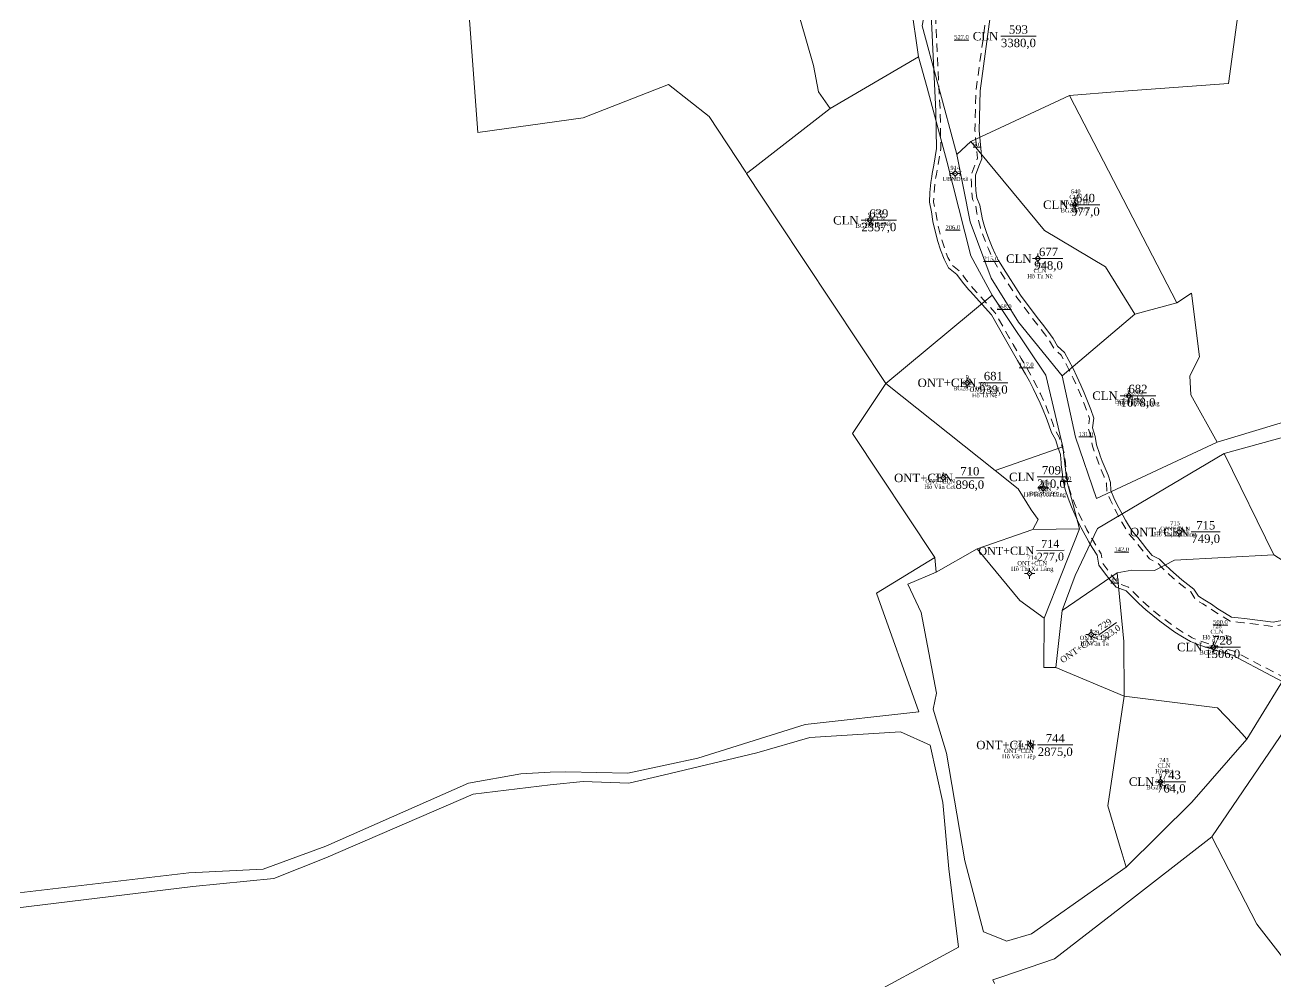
# Model space of a CAD drawing. Header units: metres. Extents: x 542180 to 550635, y 1840441 to 1846931.
# Drawn here: x 546022.3 to 546319.3, y 1842179.2 to 1842406.5 of the extents above; entities that cross this region are included whole.
import ezdxf
from ezdxf.enums import TextEntityAlignment as Align

# ---------------------------------------------------------------- set-up
doc = ezdxf.new("R2010")
doc.units = ezdxf.units.M
doc.header["$MEASUREMENT"] = 0
doc.linetypes.add('DGN Style 2', pattern=[3.355162, 2.013097, -1.342065])
for name, color, linetype, lineweight in [('Level 10', 7, 'Continuous', 0), ('Level 11', 7, 'Continuous', 0), ('Level 13', 7, 'Continuous', 0), ('Level 15', 7, 'Continuous', 0), ('Level 19', 7, 'Continuous', 0), ('Level 2', 7, 'Continuous', 0), ('Level 30', 7, 'Continuous', 0), ('Level 4', 7, 'Continuous', 0), ('Level 5', 7, 'Continuous', 0), ('Level 6', 7, 'Continuous', 0)]:
    doc.layers.add(name, color=color, linetype=linetype, lineweight=lineweight)
doc.styles.add('Style-Times New Roman', font='times.ttf')

# ---------------------------------------------------------------- blocks, each defined once
blk = doc.blocks.new('CENTRD')
at = {"layer": 'Level 11', "linetype": 'Continuous', "lineweight": 0}
h = blk.add_hatch(color=1, dxfattribs=at)
edge = h.paths.add_edge_path()
edge.add_arc((0, 0), 1.5, 0, 360)
at = {"layer": 'Level 11', "color": 1, "linetype": 'Continuous', "lineweight": 0}
for p, q in [((-6.25, 0), (-12.5, 0)), ((0, 6.25), (-6.25, 0)), ((-6.25, 0), (0, -6.25)), ((0, 12.5), (0, 6.25)), ((6.25, 0), (0, 6.25)), ((0, -6.25), (6.25, 0)), ((12.5, 0), (6.25, 0)), ((0, -6.25), (0, -12.5))]:
    blk.add_line(p, q, dxfattribs=at)
blk = doc.blocks.new('N_THUA_53')
at = {"layer": 'Level 13', "color": 1, "linetype": 'Continuous', "lineweight": 0}
blk.add_line((-2.042545, 0), (6.367455, 0), dxfattribs=at)
at = {"layer": 'Level 13', "color": 5, "linetype": 'Continuous', "lineweight": 0, "style": 'Style-Times New Roman'}
blk.add_text('593', height=2, dxfattribs=at).set_placement((2.162455, 1.6), align=Align.MIDDLE_CENTER)
at = {"layer": 'Level 2', "color": 3, "linetype": 'Continuous', "lineweight": 0, "style": 'Style-Times New Roman'}
blk.add_text('CLN', height=2, dxfattribs=at).set_placement((-2.642545, 0), align=Align.MIDDLE_RIGHT)
at = {"layer": 'Level 4', "color": 1, "linetype": 'Continuous', "lineweight": 0, "style": 'Style-Times New Roman'}
blk.add_text('3380,0', height=2, dxfattribs=at).set_placement((2.162455, -1.6), align=Align.MIDDLE_CENTER)
blk = doc.blocks.new('N_THUA_56')
at = {"layer": 'Level 13', "color": 1, "linetype": 'Continuous', "lineweight": 0}
blk.add_line((-2.041552, 0), (6.368448, 0), dxfattribs=at)
at = {"layer": 'Level 13', "color": 5, "linetype": 'Continuous', "lineweight": 0, "style": 'Style-Times New Roman'}
blk.add_text('639', height=2, dxfattribs=at).set_placement((2.163448, 1.6), align=Align.MIDDLE_CENTER)
at = {"layer": 'Level 2', "color": 3, "linetype": 'Continuous', "lineweight": 0, "style": 'Style-Times New Roman'}
blk.add_text('CLN', height=2, dxfattribs=at).set_placement((-2.641552, 0), align=Align.MIDDLE_RIGHT)
at = {"layer": 'Level 4', "color": 1, "linetype": 'Continuous', "lineweight": 0, "style": 'Style-Times New Roman'}
blk.add_text('2357,0', height=2, dxfattribs=at).set_placement((2.163448, -1.6), align=Align.MIDDLE_CENTER)
blk = doc.blocks.new('N_THUA_57')
at = {"layer": 'Level 13', "color": 1, "linetype": 'Continuous', "lineweight": 0}
blk.add_line((-0.875749, 0), (5.980251, 0), dxfattribs=at)
at = {"layer": 'Level 13', "color": 5, "linetype": 'Continuous', "lineweight": 0, "style": 'Style-Times New Roman'}
blk.add_text('640', height=2, dxfattribs=at).set_placement((2.552251, 1.6), align=Align.MIDDLE_CENTER)
at = {"layer": 'Level 2', "color": 3, "linetype": 'Continuous', "lineweight": 0, "style": 'Style-Times New Roman'}
blk.add_text('CLN', height=2, dxfattribs=at).set_placement((-1.475749, 0), align=Align.MIDDLE_RIGHT)
at = {"layer": 'Level 4', "color": 1, "linetype": 'Continuous', "lineweight": 0, "style": 'Style-Times New Roman'}
blk.add_text('977,0', height=2, dxfattribs=at).set_placement((2.552251, -1.6), align=Align.MIDDLE_CENTER)
blk = doc.blocks.new('N_THUA_67')
at = {"layer": 'Level 13', "color": 1, "linetype": 'Continuous', "lineweight": 0}
blk.add_line((-0.873767, 0), (5.982233, 0), dxfattribs=at)
at = {"layer": 'Level 13', "color": 5, "linetype": 'Continuous', "lineweight": 0, "style": 'Style-Times New Roman'}
blk.add_text('677', height=2, dxfattribs=at).set_placement((2.554233, 1.6), align=Align.MIDDLE_CENTER)
at = {"layer": 'Level 2', "color": 3, "linetype": 'Continuous', "lineweight": 0, "style": 'Style-Times New Roman'}
blk.add_text('CLN', height=2, dxfattribs=at).set_placement((-1.473767, 0), align=Align.MIDDLE_RIGHT)
at = {"layer": 'Level 4', "color": 1, "linetype": 'Continuous', "lineweight": 0, "style": 'Style-Times New Roman'}
blk.add_text('948,0', height=2, dxfattribs=at).set_placement((2.554233, -1.6), align=Align.MIDDLE_CENTER)
blk = doc.blocks.new('N_THUA_68')
at = {"layer": 'Level 13', "color": 1, "linetype": 'Continuous', "lineweight": 0}
blk.add_line((2.774286, 0), (9.630286, 0), dxfattribs=at)
at = {"layer": 'Level 13', "color": 5, "linetype": 'Continuous', "lineweight": 0, "style": 'Style-Times New Roman'}
blk.add_text('681', height=2, dxfattribs=at).set_placement((6.202286, 1.6), align=Align.MIDDLE_CENTER)
at = {"layer": 'Level 2', "color": 3, "linetype": 'Continuous', "lineweight": 0, "style": 'Style-Times New Roman'}
blk.add_text('ONT+CLN', height=2, dxfattribs=at).set_placement((2.174286, 0), align=Align.MIDDLE_RIGHT)
at = {"layer": 'Level 4', "color": 1, "linetype": 'Continuous', "lineweight": 0, "style": 'Style-Times New Roman'}
blk.add_text('939,0', height=2, dxfattribs=at).set_placement((6.202286, -1.6), align=Align.MIDDLE_CENTER)
blk = doc.blocks.new('N_THUA_69')
at = {"layer": 'Level 13', "color": 1, "linetype": 'Continuous', "lineweight": 0}
blk.add_line((-2.047505, 0), (6.362495, 0), dxfattribs=at)
at = {"layer": 'Level 13', "color": 5, "linetype": 'Continuous', "lineweight": 0, "style": 'Style-Times New Roman'}
blk.add_text('682', height=2, dxfattribs=at).set_placement((2.157495, 1.6), align=Align.MIDDLE_CENTER)
at = {"layer": 'Level 2', "color": 3, "linetype": 'Continuous', "lineweight": 0, "style": 'Style-Times New Roman'}
blk.add_text('CLN', height=2, dxfattribs=at).set_placement((-2.647505, 0), align=Align.MIDDLE_RIGHT)
at = {"layer": 'Level 4', "color": 1, "linetype": 'Continuous', "lineweight": 0, "style": 'Style-Times New Roman'}
blk.add_text('1078,0', height=2, dxfattribs=at).set_placement((2.157495, -1.6), align=Align.MIDDLE_CENTER)
blk = doc.blocks.new('N_THUA_88')
at = {"layer": 'Level 13', "color": 1, "linetype": 'Continuous', "lineweight": 0}
blk.add_line((-0.872776, 0), (5.983224, 0), dxfattribs=at)
at = {"layer": 'Level 13', "color": 5, "linetype": 'Continuous', "lineweight": 0, "style": 'Style-Times New Roman'}
blk.add_text('709', height=2, dxfattribs=at).set_placement((2.555224, 1.6), align=Align.MIDDLE_CENTER)
at = {"layer": 'Level 2', "color": 3, "linetype": 'Continuous', "lineweight": 0, "style": 'Style-Times New Roman'}
blk.add_text('CLN', height=2, dxfattribs=at).set_placement((-1.472776, 0), align=Align.MIDDLE_RIGHT)
at = {"layer": 'Level 4', "color": 1, "linetype": 'Continuous', "lineweight": 0, "style": 'Style-Times New Roman'}
blk.add_text('210,0', height=2, dxfattribs=at).set_placement((2.555224, -1.6), align=Align.MIDDLE_CENTER)
blk = doc.blocks.new('N_THUA_89')
at = {"layer": 'Level 13', "color": 1, "linetype": 'Continuous', "lineweight": 0}
blk.add_line((2.868463, 0), (9.724463, 0), dxfattribs=at)
at = {"layer": 'Level 13', "color": 5, "linetype": 'Continuous', "lineweight": 0, "style": 'Style-Times New Roman'}
blk.add_text('710', height=2, dxfattribs=at).set_placement((6.296463, 1.6), align=Align.MIDDLE_CENTER)
at = {"layer": 'Level 2', "color": 3, "linetype": 'Continuous', "lineweight": 0, "style": 'Style-Times New Roman'}
blk.add_text('ONT+CLN', height=2, dxfattribs=at).set_placement((2.268463, 0), align=Align.MIDDLE_RIGHT)
at = {"layer": 'Level 4', "color": 1, "linetype": 'Continuous', "lineweight": 0, "style": 'Style-Times New Roman'}
blk.add_text('896,0', height=2, dxfattribs=at).set_placement((6.296463, -1.6), align=Align.MIDDLE_CENTER)
blk = doc.blocks.new('N_THUA_90')
at = {"layer": 'Level 13', "color": 1, "linetype": 'Continuous', "lineweight": 0}
blk.add_line((2.729546, 0.036886), (9.242952, 0.124905), dxfattribs=at)
at = {"layer": 'Level 13', "color": 5, "linetype": 'Continuous', "lineweight": 0, "style": 'Style-Times New Roman'}
blk.add_text('714', height=1.9, rotation=0.77422, dxfattribs=at).set_placement((5.96571, 1.600756), align=Align.MIDDLE_CENTER)
at = {"layer": 'Level 2', "color": 3, "linetype": 'Continuous', "lineweight": 0, "style": 'Style-Times New Roman'}
blk.add_text('ONT+CLN', height=1.9, rotation=0.77422, dxfattribs=at).set_placement((2.159598, 0.029184), align=Align.MIDDLE_RIGHT)
at = {"layer": 'Level 4', "color": 1, "linetype": 'Continuous', "lineweight": 0, "style": 'Style-Times New Roman'}
blk.add_text('277,0', height=1.9, rotation=0.77422, dxfattribs=at).set_placement((6.006788, -1.438966), align=Align.MIDDLE_CENTER)
blk = doc.blocks.new('N_THUA_91')
at = {"layer": 'Level 13', "color": 1, "linetype": 'Continuous', "lineweight": 0}
blk.add_line((2.874442, 0), (9.730442, 0), dxfattribs=at)
at = {"layer": 'Level 13', "color": 5, "linetype": 'Continuous', "lineweight": 0, "style": 'Style-Times New Roman'}
blk.add_text('715', height=2, dxfattribs=at).set_placement((6.302442, 1.6), align=Align.MIDDLE_CENTER)
at = {"layer": 'Level 2', "color": 3, "linetype": 'Continuous', "lineweight": 0, "style": 'Style-Times New Roman'}
blk.add_text('ONT+CLN', height=2, dxfattribs=at).set_placement((2.274442, 0), align=Align.MIDDLE_RIGHT)
at = {"layer": 'Level 4', "color": 1, "linetype": 'Continuous', "lineweight": 0, "style": 'Style-Times New Roman'}
blk.add_text('749,0', height=2, dxfattribs=at).set_placement((6.302442, -1.6), align=Align.MIDDLE_CENTER)
blk = doc.blocks.new('N_THUA_100')
at = {"layer": 'Level 13', "color": 1, "linetype": 'Continuous', "lineweight": 0}
blk.add_line((-2.041552, 0), (6.368448, 0), dxfattribs=at)
at = {"layer": 'Level 13', "color": 5, "linetype": 'Continuous', "lineweight": 0, "style": 'Style-Times New Roman'}
blk.add_text('728', height=2, dxfattribs=at).set_placement((2.163448, 1.6), align=Align.MIDDLE_CENTER)
at = {"layer": 'Level 2', "color": 3, "linetype": 'Continuous', "lineweight": 0, "style": 'Style-Times New Roman'}
blk.add_text('CLN', height=2, dxfattribs=at).set_placement((-2.641552, 0), align=Align.MIDDLE_RIGHT)
at = {"layer": 'Level 4', "color": 1, "linetype": 'Continuous', "lineweight": 0, "style": 'Style-Times New Roman'}
blk.add_text('1506,0', height=2, dxfattribs=at).set_placement((2.163448, -1.6), align=Align.MIDDLE_CENTER)
blk = doc.blocks.new('N_THUA_101')
at = {"layer": 'Level 13', "color": 1, "linetype": 'Continuous', "lineweight": 0}
blk.add_line((1.794161, 1.235886), (6.028738, 4.152823), dxfattribs=at)
at = {"layer": 'Level 13', "color": 5, "linetype": 'Continuous', "lineweight": 0, "style": 'Style-Times New Roman'}
blk.add_text('729', height=1.5, rotation=34.560544, dxfattribs=at).set_placement((3.230717, 3.682587), align=Align.MIDDLE_CENTER)
at = {"layer": 'Level 2', "color": 3, "linetype": 'Continuous', "lineweight": 0, "style": 'Style-Times New Roman'}
blk.add_text('ONT+CLN', height=1.5, rotation=34.560544, dxfattribs=at).set_placement((1.423573, 0.980611), align=Align.MIDDLE_RIGHT)
at = {"layer": 'Level 4', "color": 1, "linetype": 'Continuous', "lineweight": 0, "style": 'Style-Times New Roman'}
blk.add_text('323,0', height=1.5, rotation=34.560544, dxfattribs=at).set_placement((4.592181, 1.706122), align=Align.MIDDLE_CENTER)
blk = doc.blocks.new('N_THUA_103')
at = {"layer": 'Level 13', "color": 1, "linetype": 'Continuous', "lineweight": 0}
blk.add_line((-0.873767, 0), (5.982233, 0), dxfattribs=at)
at = {"layer": 'Level 13', "color": 5, "linetype": 'Continuous', "lineweight": 0, "style": 'Style-Times New Roman'}
blk.add_text('743', height=2, dxfattribs=at).set_placement((2.554233, 1.6), align=Align.MIDDLE_CENTER)
at = {"layer": 'Level 2', "color": 3, "linetype": 'Continuous', "lineweight": 0, "style": 'Style-Times New Roman'}
blk.add_text('CLN', height=2, dxfattribs=at).set_placement((-1.473767, 0), align=Align.MIDDLE_RIGHT)
at = {"layer": 'Level 4', "color": 1, "linetype": 'Continuous', "lineweight": 0, "style": 'Style-Times New Roman'}
blk.add_text('764,0', height=2, dxfattribs=at).set_placement((2.554233, -1.6), align=Align.MIDDLE_CENTER)
blk = doc.blocks.new('N_THUA_104')
at = {"layer": 'Level 13', "color": 1, "linetype": 'Continuous', "lineweight": 0}
blk.add_line((1.701696, 0), (10.111696, 0), dxfattribs=at)
at = {"layer": 'Level 13', "color": 5, "linetype": 'Continuous', "lineweight": 0, "style": 'Style-Times New Roman'}
blk.add_text('744', height=2, dxfattribs=at).set_placement((5.906696, 1.6), align=Align.MIDDLE_CENTER)
at = {"layer": 'Level 2', "color": 3, "linetype": 'Continuous', "lineweight": 0, "style": 'Style-Times New Roman'}
blk.add_text('ONT+CLN', height=2, dxfattribs=at).set_placement((1.101696, 0), align=Align.MIDDLE_RIGHT)
at = {"layer": 'Level 4', "color": 1, "linetype": 'Continuous', "lineweight": 0, "style": 'Style-Times New Roman'}
blk.add_text('2875,0', height=2, dxfattribs=at).set_placement((5.906696, -1.6), align=Align.MIDDLE_CENTER)

msp = doc.modelspace()

# ---------------------------------------------------------------- linework, layer by layer
at = {"layer": 'Level 10', "color": 7, "lineweight": 0}
for p, q in [((546213.46, 1842386.63), (546234.49, 1842398.89)), ((546246.85, 1842378.84), (546270.31, 1842389.77)), ((546270.31, 1842389.77), (546295.84, 1842340.55)), ((546243.57, 1842375.74), (546246.85, 1842378.84)), ((546226.72, 1842321.35), (546251.95, 1842342.33)), ((546268.61, 1842323.18), (546285.85, 1842337.82)), ((546285.85, 1842337.82), (546295.84, 1842340.55)), ((546226.72, 1842321.35), (546252.68, 1842300.7)), ((546252.68, 1842300.7), (546268.71, 1842306.28)), ((546307.08, 1842304.77), (546318.84, 1842280.64)), ((546248.38, 1842282.11), (546261.57, 1842286.71)), ((546261.57, 1842286.71), (546272.67, 1842286.86)), ((546264.34, 1842265.66), (546272.67, 1842286.86)), ((546238.69, 1842276.54), (546248.38, 1842282.11)), ((546238.37, 1842280.06), (546238.69, 1842276.54)), ((546268.55, 1842267.42), (546281.63, 1842276.43)), ((546267.06, 1842253.96), (546268.55, 1842267.42)), ((546267.06, 1842253.96), (546283.3, 1842247.12))]:
    msp.add_line(p, q, dxfattribs=at)
at = {"layer": 'Level 10', "color": 7, "lineweight": 0, "flags": 128}
for points in [[(546311.66, 1842465.57), (546310.79, 1842455.91), (546312.99, 1842452.61), (546314.29, 1842451.87), (546315.14, 1842451.47), (546315.63, 1842448.65), (546315.86, 1842442.5), (546316.75, 1842440.71), (546316.48, 1842439.69), (546316.6, 1842437.2), (546314.41, 1842426.71), (546313.02, 1842422.01), (546310.76, 1842412.27), (546308.05, 1842392.61), (546282.0931, 1842390.6567), (546270.31, 1842389.77)], [(546124.36, 1842454.78), (546129.81, 1842380.93), (546154.87, 1842384.41), (546175.09, 1842392.37), (546184.72, 1842384.73), (546193.4304, 1842371.5322), (546193.61, 1842371.26)], [(546139.31, 1842446.06), (546149.37, 1842417.51), (546161.11, 1842421.63), (546159.8, 1842423.1), (546172.6, 1842428.55), (546183.78, 1842428.48), (546192.96, 1842432.07), (546196.68, 1842431.62), (546200.03, 1842429.97), (546209.51, 1842396.89), (546210.7, 1842390.65), (546213.46, 1842386.63)], [(546234.49, 1842398.89), (546232.65, 1842411.56), (546237.21, 1842420.95), (546240.85, 1842432.86), (546241.59, 1842438.15)], [(546240.96, 1842424.62), (546236.8, 1842414.31), (546235.33, 1842406.32), (546239.0486, 1842392.5197), (546243.57, 1842375.74)], [(546234.49, 1842398.89), (546236.48, 1842391.5497), (546241.2, 1842374.14), (546246.86, 1842351.69), (546251.95, 1842342.33)], [(546193.61, 1842371.26), (546194.9406, 1842372.2903), (546213.46, 1842386.63)], [(546246.85, 1842378.84), (546264.37, 1842357.7), (546278.89, 1842349.03), (546285.85, 1842337.82)], [(546243.57, 1842375.74), (546246.69, 1842359.75), (546251.75, 1842346.36), (546258.21, 1842335.95), (546268.61, 1842323.18)], [(546193.61, 1842371.26), (546201.08, 1842360), (546226.72, 1842321.35)], [(546251.95, 1842342.33), (546264.73, 1842323.3), (546268.71, 1842306.28)], [(546295.84, 1842340.55), (546299.3, 1842342.84), (546301.21, 1842327.72), (546298.91, 1842323.15), (546299.1, 1842318.63), (546305.4, 1842307.41)], [(546268.61, 1842323.18), (546271.76, 1842308.62), (546276.71, 1842294.07), (546305.4, 1842307.41)], [(546226.72, 1842321.35), (546218.79, 1842309.5), (546238.37, 1842280.06)], [(546305.4, 1842307.41), (546323.73, 1842312.93), (546341, 1842316.2), (546354.67, 1842314.16), (546362.42, 1842313.56)], [(546307.08, 1842304.77), (546327.49, 1842310.38), (546342.31, 1842313.23)], [(546268.71, 1842306.28), (546269.65, 1842298.27), (546272.67, 1842286.86)], [(546268.55, 1842267.42), (546271.63, 1842275.76), (546276.93, 1842286.93), (546307.08, 1842304.77)], [(546261.57, 1842286.71), (546262.84, 1842289.1), (546261.25, 1842291.36), (546258.15, 1842296.35), (546252.68, 1842300.7)], [(546248.38, 1842282.11), (546258.52, 1842269.8), (546264.34, 1842265.66)], [(546008.65, 1842199), (546061.19, 1842205.2), (546078.81, 1842206.07), (546093.71, 1842211.51), (546127.64, 1842226.43), (546140.03, 1842228.66), (546147, 1842229.08), (546150.72, 1842229.18), (546165.42, 1842228.8), (546174.7161, 1842230.7956), (546182.05, 1842232.37), (546207.53, 1842240.37), (546234.55, 1842243.41), (546224.52, 1842271.58), (546238.37, 1842280.06)], [(546281.63, 1842276.43), (546285.08, 1842277.03), (546290.51, 1842276.97), (546295.24, 1842279.43), (546318.84, 1842280.64)], [(546318.84, 1842280.64), (546330.8835, 1842272.8825), (546333.48, 1842271.21)], [(546238.69, 1842276.54), (546231.91, 1842273.69), (546235.08, 1842267), (546238.71, 1842247.84), (546237.97, 1842244.01), (546241.07, 1842233.58), (546245.48, 1842208.05), (546249.9, 1842191.13), (546251.7041, 1842190.4049), (546255.05, 1842189.06), (546255.39, 1842188.92), (546261.27, 1842190.71), (546283.76, 1842206.5)], [(546281.63, 1842276.43), (546283.19, 1842260.08), (546283.3, 1842247.12)], [(546312.44, 1842236.92), (546316.45, 1842243.46), (546333.48, 1842271.21)], [(546264.34, 1842265.66), (546264.25, 1842253.9), (546267.06, 1842253.96)], [(546304.11, 1842213.68), (546322.75, 1842240.98), (546332.88, 1842255.82)], [(546283.3, 1842247.12), (546279.4, 1842221.11), (546282.21, 1842211.7), (546282.8054, 1842209.7025), (546283.76, 1842206.5)], [(546283.3, 1842247.12), (546305.5, 1842244.36), (546309.2416, 1842240.3507), (546311.23, 1842238.22), (546312.44, 1842236.92)], [(546219.23, 1842174.11), (546243.2123, 1842187.1259), (546243.92, 1842187.51), (546241.66, 1842206.1), (546240.25, 1842221.85), (546237.2, 1842235.44), (546230.19, 1842238.66), (546208.62, 1842237.32), (546196.04, 1842233.68), (546173.8568, 1842228.3771), (546165.67, 1842226.42), (546154.81, 1842226.84), (546147.03, 1842226.02), (546128.68, 1842223.81), (546093.71, 1842208.73), (546081.35, 1842203.84), (546062.12, 1842201.88), (546006.9, 1842195.22)], [(546283.76, 1842206.5), (546299.38, 1842221.95), (546312.44, 1842236.92)], [(546304.11, 1842213.68), (546314.83, 1842192.96), (546323.12, 1842182.31), (546367.32, 1842222.53)], [(546252.52, 1842178.87), (546252.12, 1842179.72), (546254.52, 1842180.54), (546266.72, 1842184.72), (546282.3956, 1842196.8614), (546304.11, 1842213.68)]]:
    msp.add_lwpolyline(points, dxfattribs=at)
at = {"layer": 'Level 30', "color": 5, "linetype": 'Continuous', "lineweight": 0, "flags": 128}
for points in [[(546237.474, 1842408.9764), (546238.6079, 1842385.9111), (546238.7732, 1842377.1994), (546238.4227, 1842375.2123), (546238.0723, 1842373.2253), (546237.7218, 1842371.2383), (546237.5945, 1842370.5162), (546237.3865, 1842369.054), (546237.1543, 1842366.7349), (546237.0391, 1842364.3939), (546237.5367, 1842362.1063), (546237.8883, 1842359.8084), (546238.384, 1842357.5366), (546238.8662, 1842355.7238), (546238.9925, 1842355.2924), (546239.7125, 1842353.0814), (546240.5421, 1842350.9092), (546241.5999, 1842348.8379), (546243.5903, 1842347.2724), (546244.9341, 1842345.4383), (546246.3608, 1842343.685), (546246.7299, 1842343.2597), (546251.803, 1842337.646), (546255.0831, 1842331.8413), (546256.0901, 1842330.1237), (546257.9654, 1842326.8177), (546259.9025, 1842323.561), (546260.8063, 1842321.8955), (546261.6722, 1842320.2099), (546262.4997, 1842318.5052), (546263.33, 1842316.6882), (546264.0378, 1842315.0417), (546264.7476, 1842313.2847), (546265.4174, 1842311.5121), (546266.047, 1842309.7248), (546266.9777, 1842308.0311), (546267.528, 1842306.2094), (546268.1506, 1842304.4767), (546268.1577, 1842304.4077), (546268.3341, 1842302.4897), (546268.3711, 1842302.0107), (546268.5425, 1842300.3882), (546268.8364, 1842298.224), (546269.2515, 1842296.1594), (546269.9735, 1842294.1068), (546270.7739, 1842292.0837), (546271.6308, 1842290.0841), (546272.5539, 1842288.1142), (546273.5421, 1842286.1762), (546274.8755, 1842283.7877), (546275.7095, 1842282.4042), (546276.8863, 1842280.5745), (546277.2798, 1842278.1809), (546278.5965, 1842276.4058), (546279.9716, 1842274.6757), (546281.4035, 1842272.9923), (546283.7377, 1842272.1543), (546285.2516, 1842270.5978), (546286.8165, 1842269.0927), (546288.4308, 1842267.6405), (546290.0925, 1842266.243), (546291.7999, 1842264.9016), (546295.3141, 1842262.3478), (546297.1484, 1842261.1826), (546299.0205, 1842260.0791), (546301.0675, 1842259.3045), (546303.1304, 1842258.6029), (546304.1669, 1842258.2797), (546309.0207, 1842256.8645), (546327.5665, 1842247.0642)], [(546251.5036, 1842408.3866), (546249.1112, 1842390.8289), (546248.8597, 1842381.4339), (546249.4857, 1842374.6927), (546248.8091, 1842372.9999), (546248.0097, 1842370.8057), (546248.0034, 1842370.0786), (546248.0163, 1842368.9457), (546248.1092, 1842367.1713), (546248.2905, 1842365.4071), (546249.008, 1842363.7207), (546249.3016, 1842362.0012), (546249.6734, 1842360.2971), (546250.13, 1842358.6137), (546250.67, 1842356.9552), (546251.2923, 1842355.3258), (546251.9651, 1842353.7153), (546252.6913, 1842352.1246), (546253.4953, 1842350.568), (546254.3779, 1842349.0507), (546254.6106, 1842348.678), (546258.6537, 1842342.3561), (546262.6431, 1842337.0391), (546263.9027, 1842335.4584), (546265.1947, 1842333.7771), (546266.4024, 1842332.0348), (546267.4965, 1842330.22), (546269.1652, 1842328.7241), (546270.1835, 1842326.8475), (546271.1591, 1842324.9483), (546272.0915, 1842323.0275), (546273.0271, 1842320.9802), (546273.8245, 1842319.1251), (546274.6243, 1842317.1454), (546275.3791, 1842315.1481), (546276.0884, 1842313.1343), (546275.8149, 1842310.8102), (546276.4258, 1842308.7876), (546276.7228, 1842306.759), (546277.4362, 1842304.7639), (546277.632, 1842304.1896), (546278.1088, 1842302.8929), (546278.7676, 1842301.2496), (546279.4637, 1842299.5611), (546280.0666, 1842297.8469), (546280.1513, 1842295.9187), (546280.8752, 1842294.2295), (546281.655, 1842292.5654), (546282.4899, 1842290.9282), (546283.6163, 1842288.9105), (546284.3208, 1842287.7418), (546285.3149, 1842286.1961), (546286.5354, 1842284.8101), (546287.626, 1842283.3398), (546288.6408, 1842282.0583), (546289.9511, 1842280.5124), (546291.7052, 1842279.6497), (546292.9649, 1842278.3546), (546294.2671, 1842277.1022), (546295.6102, 1842275.8939), (546296.9929, 1842274.7311), (546298.4136, 1842273.615), (546299.8707, 1842272.5468), (546300.9205, 1842270.8568), (546302.4681, 1842269.8738), (546304.0476, 1842268.9428), (546305.5644, 1842267.8878), (546307.1215, 1842266.881), (546308.7807, 1842265.8861), (546310.3928, 1842265.6898), (546311.8466, 1842265.5477), (546318.6622, 1842264.6769), (546324.3683, 1842265.779)]]:
    msp.add_lwpolyline(points, dxfattribs=at)
at = {"layer": 'Level 6', "color": 2, "linetype": 'DGN Style 2', "lineweight": 0, "flags": 128}
for points in [[(545618.642674, 1843477.265425), (545621.848941, 1843475.498881), (545623.703796, 1843474.394831), (545625.52084, 1843473.229524), (545627.034637, 1843472.185962), (545627.843, 1843469.728025), (545629.633713, 1843468.137447), (545631.162772, 1843466.685025), (545631.904936, 1843465.943647), (545635.516133, 1843462.248905), (545647.556328, 1843456.087542), (545649.8765, 1843455.490224), (545651.175449, 1843455.22229), (545652.181733, 1843454.964646), (545654.628525, 1843454.436126), (545656.854513, 1843453.805612), (545658.637114, 1843452.76696), (545660.257988, 1843451.451467), (545661.767698, 1843449.952763), (545663.22285, 1843448.349373), (545664.65151, 1843446.701384), (545665.382218, 1843445.822855), (545665.980522, 1843445.047698), (545667.166196, 1843443.269623), (545668.219698, 1843441.384036), (545669.188384, 1843439.417907), (545670.118045, 1843437.372752), (545671.296666, 1843435.136906), (545672.621998, 1843434.41344), (545667.12576, 1843428.318714), (545668.667022, 1843425.961095), (545670.095971, 1843423.69719), (545675.063025, 1843424.285034), (545675.803436, 1843423.024328), (545677.857877, 1843419.325718), (545678.836683, 1843417.459338), (545679.78729, 1843415.574004), (545680.740477, 1843413.606066), (545681.921377, 1843411.823599), (545682.746508, 1843409.970978), (545683.514119, 1843408.028002), (545684.372529, 1843405.533676), (545685.471463, 1843402.194457), (545691.246819, 1843386.414832), (545699.890188, 1843360.978991), (545710.75028, 1843336.138501), (545720.189572, 1843310.156273), (545731.50816, 1843284.346094), (545740.586082, 1843261.765839), (545752.648844, 1843235.758984), (545759.792015, 1843217.88376), (545765.398014, 1843200.745783), (545773.9136, 1843169.373981), (545778.148731, 1843150.689814), (545778.918729, 1843148.470717), (545780.100121, 1843145.200054), (545781.310144, 1843141.658516), (545781.889308, 1843140.068144), (545781.843218, 1843138.027351), (545783.327725, 1843134.337917), (545784.072466, 1843132.589103), (545785.623255, 1843129.140291), (545786.437222, 1843127.422614), (545788.123257, 1843124.041503), (545789.859073, 1843120.673298), (545791.732146, 1843117.370624), (545793.884281, 1843113.811447), (545795.731242, 1843110.933337), (545797.836973, 1843107.828233), (545798.831212, 1843106.201352), (545801.099904, 1843103.128049), (545802.258564, 1843101.622448), (545803.437102, 1843100.132478), (545805.847045, 1843097.207965), (545808.334167, 1843094.34865), (545809.837202, 1843092.689022), (545812.176834, 1843092.290329), (545813.242295, 1843091.175053), (545817.185095, 1843087.201929), (545818.813221, 1843085.528388), (545821.322426, 1843083.007507), (545839.748459, 1843067.736314), (545855.821147, 1843051.608287), (545872.423025, 1843036.38324), (545886.288564, 1843022.588542), (545914.61928, 1842994.853342), (545924.111271, 1842985.19692), (545937.332059, 1842971.055716), (545959.452226, 1842963.914487), (545971.186513, 1842943.467468), (545985.006418, 1842925.525806), (545999.135454, 1842912.989104), (546006.127828, 1842902.684812), (546009.396712, 1842900.022248), (546011.03374, 1842898.613037), (546012.662747, 1842897.113964), (546013.745077, 1842895.95727), (546012.032361, 1842891.832815), (546013.477035, 1842889.882026), (546014.857766, 1842888.431689), (546016.286409, 1842886.170397), (546016.930299, 1842885.201152), (546018.033234, 1842882.591568), (546019.223289, 1842880.260293), (546022.472865, 1842879.409094), (546023.14905, 1842877.833208), (546023.944637, 1842875.793961), (546024.505099, 1842874.222213), (546025.356082, 1842871.558556), (546027.158602, 1842867.863804), (546025.629937, 1842865.109992), (546027.966855, 1842862.688421), (546029.45393, 1842860.830618), (546029.790586, 1842859.64453), (546029.915774, 1842858.92618), (546030.123623, 1842856.597422), (546030.740064, 1842854.309875), (546030.963993, 1842852.192436), (546030.67973, 1842849.992067), (546030.42911, 1842847.680449), (546030.185551, 1842845.259737), (546030.377028, 1842843.936271), (546030.540868, 1842843.030368), (546030.353553, 1842841.352298), (546029.525566, 1842839.591494), (546026.814291, 1842833.502405), (546022.459158, 1842827.651417), (546022.927781, 1842825.273825), (546022.597267, 1842819.902482), (546022.574569, 1842819.427593), (546022.538854, 1842817.608592), (546022.584557, 1842815.784169), (546022.992678, 1842810.454565), (546023.293095, 1842808.115414), (546026.22437, 1842806.866035), (546026.471642, 1842805.742389), (546026.907212, 1842804.111747), (546027.414892, 1842802.501919), (546027.993631, 1842800.916371), (546028.642101, 1842799.358152), (546029.357683, 1842797.833523), (546030.261604, 1842796.110841), (546031.94062, 1842795.084378), (546032.890067, 1842793.998697), (546035.476699, 1842790.772401), (546033.603867, 1842786.705793), (546035.257102, 1842784.895068), (546036.502488, 1842783.587397), (546037.796674, 1842782.278258), (546039.20443, 1842781.036556), (546040.703062, 1842779.924186), (546042.253401, 1842778.879922), (546042.671749, 1842778.646598), (546043.937043, 1842777.892802), (546045.588153, 1842776.849625), (546047.115553, 1842775.724947), (546048.741431, 1842774.065641), (546058.040052, 1842772.510371), (546061.578712, 1842770.708803), (546063.402661, 1842769.685493), (546065.172642, 1842768.548519), (546068.22662, 1842766.525762), (546067.74857, 1842762.340475), (546069.861619, 1842760.730833), (546071.579871, 1842759.527895), (546076.629756, 1842756.057959), (546076.68123, 1842756.013891), (546078.317682, 1842754.771364), (546081.21009, 1842751.840197), (546082.751445, 1842750.362878), (546084.388488, 1842748.975613), (546087.673318, 1842746.260703), (546090.912863, 1842743.475203), (546092.396249, 1842742.034679), (546093.688779, 1842740.447452), (546094.890935, 1842738.757072), (546095.991913, 1842737.002762), (546097.979414, 1842733.268461), (546099.702373, 1842729.928082), (546099.939441, 1842729.470007), (546101.013168, 1842727.589052), (546102.118206, 1842725.789504), (546103.029978, 1842723.965194), (546103.742045, 1842722.089491), (546104.157665, 1842720.091047), (546104.433269, 1842717.595754), (546106.088684, 1842716.002053), (546106.172839, 1842711.850077), (546107.275103, 1842707.694641), (546107.797791, 1842705.15469), (546108.0861, 1842703.637057), (546108.721675, 1842701.488593), (546114.758017, 1842693.71733), (546125.471855, 1842683.714344), (546126.897743, 1842678.286038), (546127.828465, 1842676.412644), (546129.449651, 1842671.894293), (546129.78069, 1842671.13549), (546130.351749, 1842669.935566), (546130.969668, 1842668.763501), (546131.599403, 1842667.679224), (546132.362919, 1842666.060612), (546129.509618, 1842663.008962), (546130.607274, 1842661.130439), (546131.388619, 1842659.908135), (546132.218302, 1842658.718011), (546133.093823, 1842657.56342), (546133.6165, 1842656.924065), (546133.6165, 1842656.901258), (546134.981839, 1842655.361152), (546135.99175, 1842654.317162), (546137.041186, 1842653.315648), (546138.130022, 1842652.356797), (546138.676946, 1842651.912706), (546136.644029, 1842646.629227), (546138.626033, 1842645.267524), (546139.933669, 1842644.32742), (546141.258614, 1842643.333183), (546142.654439, 1842642.371658), (546144.088556, 1842641.467355), (546144.46853, 1842641.241025), (546151.150781, 1842637.488569), (546169.144536, 1842632.2067), (546182.2588, 1842621.612125), (546192.330935, 1842617.290382), (546196.549249, 1842615.928186), (546200.444498, 1842615.293028), (546204.08339, 1842614.939118), (546206.484139, 1842614.326127), (546208.021707, 1842612.989858), (546210.85956, 1842611.737091), (546211.804315, 1842611.67664), (546213.290236, 1842610.668869), (546214.572263, 1842609.910339), (546215.53083, 1842609.15657), (546216.022909, 1842608.721981), (546216.990882, 1842607.570281), (546218.399889, 1842605.665197), (546219.916785, 1842603.79892), (546220.976929, 1842602.693591), (546221.196031, 1842602.220447), (546222.164338, 1842599.996411), (546223.164558, 1842597.92176), (546223.929894, 1842595.59939), (546225.120491, 1842593.669323), (546225.880231, 1842591.558055), (546226.404239, 1842590.43712), (546226.973406, 1842589.561872), (546227.922464, 1842587.920591), (546228.633001, 1842586.076579), (546231.85677, 1842578.697031), (546237.23877, 1842568.867792), (546237.513995, 1842567.383828), (546237.557756, 1842566.901719), (546238.11192, 1842564.568923), (546239.249323, 1842562.686402), (546240.422967, 1842560.501621), (546243.449313, 1842559.718737), (546244.168675, 1842558.240848), (546245.047683, 1842556.339105), (546245.888565, 1842554.420102), (546246.690904, 1842552.484781), (546247.454312, 1842550.533816), (546248.179147, 1842548.566392), (546249.565051, 1842544.600113), (546250.167125, 1842542.604365), (546250.732234, 1842540.585822), (546251.256929, 1842538.556382), (546251.740909, 1842536.51675), (546252.127318, 1842534.730007), (546251.348749, 1842532.452877), (546251.751304, 1842530.149221), (546252.067056, 1842528.101391), (546252.341802, 1842526.047727), (546252.575349, 1842523.98899), (546252.767791, 1842521.926003), (546252.899261, 1842520.127324), (546251.821067, 1842518.005822), (546251.900765, 1842515.590555), (546252.358678, 1842513.500723), (546252.628808, 1842510.150369), (546252.652042, 1842508.830296), (546252.637857, 1842506.678653), (546252.811487, 1842502.669034), (546252.925979, 1842494.03286), (546252.838729, 1842466.566417), (546252.27709, 1842435.805961), (546250.507977, 1842408.486542), (546248.113013, 1842390.910025), (546247.858459, 1842381.400931), (546248.467707, 1842374.840128), (546247.874797, 1842373.356714), (546247.011228, 1842370.986382), (546247.003351, 1842370.077239), (546247.016598, 1842368.913852), (546247.111878, 1842367.093996), (546247.311182, 1842365.154602), (546248.041976, 1842363.436955), (546248.319712, 1842361.810362), (546248.701719, 1842360.05948), (546249.171405, 1842358.327834), (546249.726882, 1842356.6218), (546250.363626, 1842354.954582), (546251.048655, 1842353.314808), (546251.791687, 1842351.687239), (546252.618311, 1842350.086837), (546253.521372, 1842348.534363), (546253.765231, 1842348.14379), (546257.831389, 1842341.785836), (546261.85196, 1842336.427292), (546263.115146, 1842334.842092), (546264.386821, 1842333.18724), (546265.562418, 1842331.491255), (546266.717446, 1842329.575393), (546268.368815, 1842328.095028), (546269.299167, 1842326.380507), (546270.264428, 1842324.501433), (546271.186809, 1842322.601273), (546272.112858, 1842320.574872), (546272.901431, 1842318.740308), (546273.692869, 1842316.781306), (546274.439662, 1842314.805194), (546275.068147, 1842313.020838), (546274.797424, 1842310.720336), (546275.447084, 1842308.569409), (546275.747739, 1842306.515844), (546276.492091, 1842304.434184), (546276.689335, 1842303.855648), (546277.17523, 1842302.534214), (546277.841225, 1842300.872965), (546278.529112, 1842299.204387), (546279.074068, 1842297.654938), (546279.160271, 1842295.69252), (546279.962614, 1842293.820275), (546280.756569, 1842292.125968), (546281.607586, 1842290.457163), (546282.751268, 1842288.408507), (546283.47187, 1842287.213095), (546284.514598, 1842285.591785), (546285.757204, 1842284.180681), (546286.832237, 1842282.731368), (546287.867182, 1842281.424428), (546289.322903, 1842279.70696), (546291.10883, 1842278.828607), (546292.259691, 1842277.645405), (546293.585909, 1842276.369905), (546294.953798, 1842275.139304), (546296.36203, 1842273.955032), (546297.808929, 1842272.818351), (546299.123371, 1842271.854733), (546300.191557, 1842270.135135), (546301.945983, 1842269.020764), (546303.507445, 1842268.100396), (546305.007253, 1842267.057214), (546306.592733, 1842266.032065), (546308.448779, 1842264.919131), (546310.283708, 1842264.695698), (546311.734568, 1842264.553885), (546318.69446, 1842263.664649), (546324.667888, 1842264.818382), (546328.772607, 1842266.621125), (546330.78755, 1842267.879848), (546331.991024, 1842268.780327), (546333.476382, 1842269.506389), (546334.806927, 1842271.421024), (546336.061112, 1842273.065154), (546337.330746, 1842274.70511), (546338.649667, 1842276.29753), (546340.005933, 1842277.869959), (546340.735735, 1842278.690318), (546341.388441, 1842279.40948), (546342.806694, 1842280.926607), (546344.240921, 1842282.400709), (546345.766992, 1842283.806244), (546347.283301, 1842285.244749), (546348.817162, 1842286.642748), (546349.550701, 1842287.291754), (546350.372856, 1842288.004677), (546351.96126, 1842289.340031), (546353.56896, 1842290.637722), (546355.224062, 1842291.885165), (546356.89263, 1842293.12499), (546358.581518, 1842294.328464), (546359.716823, 1842295.109203), (546360.288632, 1842295.49408), (546362.025776, 1842296.629856), (546363.789499, 1842297.733376), (546365.550315, 1842298.826928), (546367.331048, 1842299.844392), (546369.153288, 1842300.774082), (546371.032152, 1842301.623205), (546372.88324, 1842302.423939), (546374.759596, 1842303.232783), (546380.03607, 1842306.035509), (546386.121136, 1842309.027268), (546389.069338, 1842310.719852), (546389.639834, 1842311.043104), (546391.448394, 1842312.036546), (546393.290819, 1842312.929511), (546395.184545, 1842313.747411), (546397.07598, 1842314.519943), (546399.05768, 1842315.143335), (546401.035177, 1842315.860149), (546402.996819, 1842316.527103), (546404.973975, 1842317.155445), (546405.895711, 1842317.433536), (546408.958972, 1842318.291431), (546410.965094, 1842318.798773), (546412.998686, 1842319.270051), (546415.013456, 1842319.760224), (546417.035098, 1842320.144302), (546419.065806, 1842320.488083), (546421.097153, 1842320.733901), (546423.15583, 1842320.884716), (546423.669309, 1842320.915887), (546427.199727, 1842321.112565), (546443.37482, 1842323.078337), (546461.725263, 1842325.19513), (546478.798713, 1842327.268113), (546482.773198, 1842328.125192), (546482.97152, 1842328.168001), (546484.856271, 1842328.529945), (546486.963976, 1842328.865583), (546489.010811, 1842329.047221), (546491.129126, 1842328.832901), (546493.320515, 1842328.758931), (546495.458276, 1842328.615363), (546497.589905, 1842328.400704), (546499.713256, 1842328.11505), (546501.825986, 1842327.758793), (546503.925617, 1842327.332328), (546506.009783, 1842326.83615), (546508.076329, 1842326.270747), (546510.122893, 1842325.636808), (546512.147182, 1842324.935033), (546514.146975, 1842324.166093), (546516.119989, 1842323.33108), (546518.0224, 1842322.45002), (546519.804837, 1842321.335347), (546521.579376, 1842320.140879), (546526.514424, 1842316.538098), (546550.373957, 1842300.49919), (546562.594205, 1842291.190093), (546574.412677, 1842282.039842), (546578.192397, 1842280.024544), (546579.776619, 1842279.235688), (546581.466172, 1842278.462813), (546583.064134, 1842277.662079), (546584.457659, 1842276.856059), (546585.735438, 1842275.281905), (546587.606373, 1842274.360361), (546589.422201, 1842273.53991), (546591.108473, 1842273.244141), (546591.553214, 1842272.821873), (546593.051976, 1842272.258425), (546594.577633, 1842271.617936), (546596.570962, 1842271.020871), (546598.538692, 1842271.140343), (546600.198938, 1842270.761462), (546602.026322, 1842270.407968), (546603.474468, 1842270.172402), (546605.71478, 1842269.884122), (546608.041991, 1842269.671605), (546609.984678, 1842271.745265), (546611.310962, 1842271.712891), (546613.101397, 1842271.728882), (546614.7086, 1842271.79427), (546615.20052, 1842271.822623), (546616.961279, 1842273.188266), (546618.729209, 1842274.422877), (546619.881154, 1842275.373095), (546620.950767, 1842275.354081), (546623.203799, 1842273.564329), (546625.332197, 1842274.406362), (546626.947824, 1842274.913407), (546628.606099, 1842275.44143), (546629.452665, 1842275.733858), (546630.399797, 1842276.104881), (546632.227878, 1842276.805874), (546634.02731, 1842277.338723), (546647.179397, 1842278.846131), (546666.702053, 1842286.254999), (546684.7853, 1842290.834963), (546686.719221, 1842291.469194)], [(546337.078663, 1842262.484246), (546335.846651, 1842260.872718), (546327.246744, 1842248.364209), (546309.398116, 1842257.796097), (546304.455721, 1842259.237128), (546303.440287, 1842259.553759), (546301.405551, 1842260.245781), (546299.454515, 1842260.984067), (546297.670539, 1842262.035623), (546295.876683, 1842263.175132), (546292.402941, 1842265.69953), (546290.723389, 1842267.019052), (546289.087201, 1842268.395096), (546287.497687, 1842269.824999), (546285.956821, 1842271.306984), (546284.293284, 1842273.017331), (546281.992412, 1842273.843366), (546280.744094, 1842275.31094), (546279.389727, 1842277.014955), (546278.227264, 1842278.582122), (546277.839443, 1842280.941174), (546276.558423, 1842282.932917), (546275.74053, 1842284.289697), (546274.424423, 1842286.647219), (546273.452339, 1842288.553614), (546272.543387, 1842290.493322), (546271.698597, 1842292.464664), (546270.910454, 1842294.456782), (546270.218078, 1842296.425162), (546269.823035, 1842298.390005), (546269.535405, 1842300.508037), (546269.367046, 1842302.101753), (546269.330567, 1842302.574004), (546269.153002, 1842304.504674), (546269.13288, 1842304.700225), (546268.477815, 1842306.523274), (546267.904633, 1842308.420724), (546266.962923, 1842310.13446), (546266.356838, 1842311.855005), (546265.679041, 1842313.648768), (546264.960865, 1842315.426501), (546264.24424, 1842317.093532), (546263.404397, 1842318.931415), (546262.566869, 1842320.656773), (546261.690625, 1842322.362508), (546260.772029, 1842324.055275), (546258.830124, 1842327.320053), (546256.956383, 1842330.623305), (546255.949797, 1842332.340198), (546252.619153, 1842338.234345), (546247.478561, 1842343.922729), (546247.126439, 1842344.328466), (546245.725763, 1842346.049784), (546244.316079, 1842347.973807), (546242.39065, 1842349.488206), (546241.45712, 1842351.31617), (546240.65561, 1842353.41482), (546239.948, 1842355.587773), (546239.829404, 1842355.992858), (546239.3562, 1842357.77184), (546238.87203, 1842359.990796), (546238.520479, 1842362.288377), (546238.044401, 1842364.477033), (546238.151847, 1842366.660464), (546238.379457, 1842368.933718), (546238.582196, 1842370.358933), (546238.706605, 1842371.064636), (546239.057101, 1842373.051614), (546239.774862, 1842377.121313), (546239.607434, 1842385.945144), (546238.473583, 1842409.009441), (546238.008367, 1842436.42935), (546239.699105, 1842467.115656), (546242.452705, 1842495.135297), (546243.377246, 1842505.896742), (546243.323559, 1842509.460914), (546243.249206, 1842511.785978), (546243.180996, 1842515.494405), (546243.129806, 1842517.044009), (546244.379584, 1842518.997878), (546244.217509, 1842521.214791), (546244.041052, 1842523.107007), (546243.826589, 1842524.997112), (546243.472231, 1842527.573708), (546242.971142, 1842530.55227), (546242.886623, 1842532.478008), (546242.467494, 1842534.41645), (546241.806343, 1842537.144974), (546241.037735, 1842539.946915), (546240.466688, 1842541.839957), (546239.631259, 1842543.570033), (546239.032401, 1842545.30182), (546238.375186, 1842547.085388), (546237.682604, 1842548.8556), (546236.95464, 1842550.611486), (546236.191818, 1842552.352496), (546235.393139, 1842554.0803), (546233.717568, 1842557.478172), (546231.955341, 1842560.812266), (546231.096138, 1842562.493846), (546230.145565, 1842564.280832), (546224.113577, 1842573.912161), (546219.642937, 1842580.506007), (546217.20563, 1842583.734785)]]:
    msp.add_lwpolyline(points, dxfattribs=at)

# ---------------------------------------------------------------- block references
at = {"layer": 'Level 11', "color": 1, "linetype": 'Continuous', "lineweight": 0, "xscale": 0.1, "yscale": 0.1, "zscale": 0.1}
for p in [(546243.19, 1842371.23), (546271.55, 1842363.8), (546222.87, 1842360.12), (546262.78, 1842351.01), (546246.03, 1842321.52), (546284.42, 1842318.46), (546240.35, 1842298.94), (546264.04, 1842296.5), (546296.36, 1842286.1), (546260.85, 1842276.26), (546275.48, 1842261.78), (546304.53, 1842258.78), (546261.03, 1842235.52), (546291.94, 1842226.81)]:
    msp.add_blockref('CENTRD', p, dxfattribs=at)
at = {"layer": 'Level 2', "color": 3, "linetype": 'Continuous', "lineweight": 0}
for name, p in [('N_THUA_53', (546256.031895, 1842403.828057)), ('N_THUA_57', (546271.55, 1842363.8)), ('N_THUA_56', (546222.87, 1842360.12)), ('N_THUA_67', (546262.78, 1842351.01)), ('N_THUA_68', (546246.03, 1842321.52)), ('N_THUA_69', (546284.42, 1842318.46)), ('N_THUA_89', (546240.35, 1842298.94)), ('N_THUA_88', (546263.484814, 1842299.166857)), ('N_THUA_91', (546296.36, 1842286.1)), ('N_THUA_90', (546259.773074, 1842281.685261)), ('N_THUA_101', (546275.482721, 1842260.449211)), ('N_THUA_100', (546304.53, 1842258.78)), ('N_THUA_104', (546261.03, 1842235.52)), ('N_THUA_103', (546291.94, 1842226.81))]:
    msp.add_blockref(name, p, dxfattribs=at)

# ---------------------------------------------------------------- texts
at = {"layer": 'Level 15', "color": 1, "linetype": 'Continuous', "lineweight": 0, "char_height": 1, "attachment_point": 5, "line_spacing_factor": 0.790495, "style": 'Style-Times New Roman'}
for s, insert in [('914\\PDGT\\PUBND xã', (546243.191829, 1842371.23)), ('640\\PCLN\\PHồ Văn Hé', (546271.799878, 1842365.644401)), ('639\\PCLN\\PHồ Ta Nề', (546224.955689, 1842360.546156)), ('677\\PCLN\\PHồ Ta Nề', (546263.303016, 1842348.149182)), ('681\\PONT+CLN\\PHồ Ta Nề', (546250.144381, 1842319.8543)), ('682\\PCLN\\PHồ Thị Xa Lâng', (546286.658899, 1842317.82985)), ('710\\PONT+CLN\\PHồ Văn Cơi', (546239.588215, 1842298.144009)), ('709\\PCLN\\PHồ Thị Xa Lâng', (546264.445702, 1842296.178289)), ('715\\PONT+CLN\\PHồ Thị Xa Lâng', (546295.38221, 1842286.735708)), ('714\\PONT+CLN\\PHồ Thị Xa Lâng', (546261.462381, 1842278.527068)), ('728\\PCLN\\PHồ Văn Ta', (546305.32286, 1842262.421316)), ('729\\PONT+CLN\\PHồ Văn Ta', (546276.244887, 1842260.932718)), ('744\\PONT+CLN\\PHồ Văn Liếp', (546258.2821, 1842233.968504)), ('743\\PCLN\\PHồ Đơ', (546292.743777, 1842230.622892))]:
    msp.add_mtext(s, dxfattribs=dict(at, insert=insert))
at = {"layer": 'Level 19', "color": 2, "linetype": 'Continuous', "lineweight": 0, "char_height": 1, "attachment_point": 5, "line_spacing_factor": 0.790495, "style": 'Style-Times New Roman'}
for s, insert in [('9\\P640\\PBG287072', (546271.55, 1842363.8)), ('9\\P639\\PBG287112', (546222.87, 1842360.12)), ('9\\P681\\PBG287110', (546246.03, 1842321.52)), ('9\\P681\\PBG287110', (546246.03, 1842321.52)), ('9\\P682\\PBG287099', (546284.42, 1842318.46)), ('9\\P709\\PBG287099', (546264.04, 1842296.5)), ('9\\P728\\PBG287140', (546304.53, 1842258.78)), ('9\\P743\\PBG287064', (546291.94, 1842226.81))]:
    msp.add_mtext(s, dxfattribs=dict(at, insert=insert))
at = {"layer": 'Level 5', "color": 5, "linetype": 'Continuous', "lineweight": 0, "style": 'Style-Times New Roman'}
for s, p in [('%%u527,0%%U', (546244.672254, 1842403.622093)), ('%%u5,0%%U', (546248.413938, 1842378.155597)), ('%%u206,0%%U', (546242.611296, 1842358.448007)), ('%%u215,0%%U', (546251.629898, 1842351.01)), ('%%u368,0%%U', (546254.844948, 1842339.629765)), ('%%u117,0%%U', (546260.088899, 1842325.800637)), ('%%u131,0%%U', (546274.232974, 1842309.374763)), ('%%u12,0%%U', (546269.416326, 1842298.824035)), ('%%u142,0%%U', (546282.710819, 1842281.978952)), ('%%u4,0%%U', (546281.077708, 1842274.648215)), ('%%u500,0%%U', (546306.169818, 1842264.701384))]:
    msp.add_text(s, height=1, dxfattribs=at).set_placement(p, align=Align.MIDDLE_CENTER)

doc.saveas('drawing.dxf')
